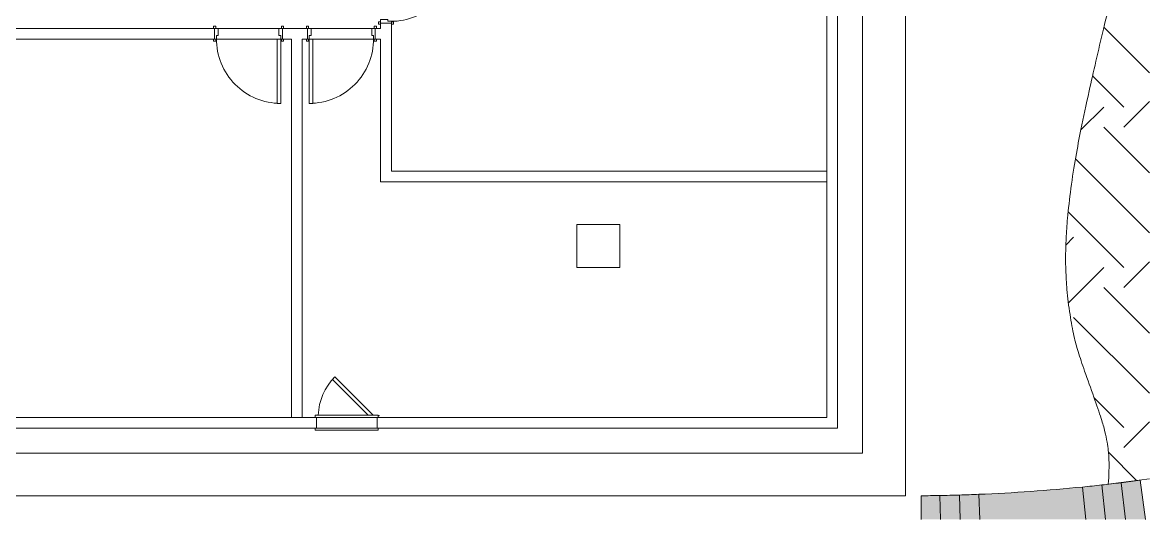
# Model space of a CAD drawing. Header units: millimetres. Extents: x -57519 to 497916, y -349472 to 446842.
# Drawn here: x 409684 to 425468, y 4326 to 11290 of the extents above; entities that cross this region are included whole.
import ezdxf

# ---------------------------------------------------------------- set-up
doc = ezdxf.new("R2010")
doc.units = ezdxf.units.MM
for name, color, linetype, lineweight in [('A-DOOR', 31, 'Continuous', 5), ('A-DOOR-FRAM', 31, 'Continuous', 5), ('A-FLOR', 192, 'Continuous', 5), ('A-FLOR-PATT', 8, 'Continuous', 5), ('A-WALL', 113, 'Continuous', 20), ('S-COLS', 52, 'Continuous', 20)]:
    doc.layers.add(name, color=color, linetype=linetype, lineweight=lineweight)

# ---------------------------------------------------------------- blocks, each defined once
blk = doc.blocks.new('DLN-Single Door__X01_ - _M02a_ 900 x 2450 _WH_-V589-G_F SINGLE OCCUPANCY DIAGRAM')
at = {"layer": 'A-DOOR', "color": 253}
for p, q in [((-450, 975), (-400, 975)), ((-450, 75), (-450, 975)), ((-400, 975), (-400, 75)), ((-490, 105), (-460, 105)), ((-490, 75), (-490, 105)), ((-475, 75), (-490, 75)), ((-460, 75), (-475, 75)), ((-460, 105), (-460, 75)), ((-400, 75), (-450, 75)), ((460, 75), (460, 105)), ((460, 105), (490, 105)), ((475, 75), (460, 75)), ((490, 75), (475, 75)), ((490, 105), (490, 75)), ((-490, -75), (-475, -75)), ((-490, -105), (-490, -75)), ((-460, -105), (-490, -105)), ((-475, -75), (-460, -75)), ((-460, -75), (-460, -105)), ((460, -105), (460, -75)), ((460, -75), (475, -75)), ((490, -105), (460, -105)), ((475, -75), (490, -75)), ((490, -75), (490, -105))]:
    blk.add_line(p, q, dxfattribs=at)
blk.add_arc((-450, 75), 900, 359.5, 90, dxfattribs=at)
at = {"layer": 'A-DOOR-FRAM', "color": 253}
for p, q in [((-475, 75), (-450, 75)), ((-475, -75), (-475, 75)), ((-450, 75), (-450, 25)), ((-450, 25), (-425, 25)), ((-425, 25), (-425, -75)), ((425, 25), (450, 25)), ((425, -75), (425, 25)), ((450, 75), (475, 75)), ((450, 25), (450, 75)), ((475, 75), (475, -75)), ((-425, -75), (-475, -75)), ((475, -75), (425, -75))]:
    blk.add_line(p, q, dxfattribs=at)
blk = doc.blocks.new('DLN-Access Panel__AP01_ - _AP10_ 800 x 800 _WH_-16315458-G_F SINGLE OCCUPANCY DIAGRAM')
at = {"layer": 'A-DOOR', "color": 253}
for p, q in [((-440, 105), (440, 105)), ((-440, 75), (-440, 105)), ((440, 75), (-440, 75)), ((440, 105), (440, 75)), ((-440, -95), (-453, -95)), ((-453, -95), (-453, -100)), ((-453, -100), (-440, -100)), ((-440, -75), (440, -75)), ((-440, -105), (-440, -75)), ((440, -105), (-440, -105)), ((-370, -105), (166, -641)), ((201, -605), (-299, -105)), ((440, -75), (440, -105)), ((166, -641), (201, -605))]:
    blk.add_line(p, q, dxfattribs=at)
blk.add_arc((-400, -75), 800, 315, 357.8232, dxfattribs=at)
at = {"layer": 'A-DOOR-FRAM', "color": 253}
for p, q in [((-425, 75), (-425, -75)), ((425, 75), (425, -75))]:
    blk.add_line(p, q, dxfattribs=at)
blk = doc.blocks.new('DLN-Single Door__X01_ - _M02_ 900 x 2450 _WH_-V590-G_F SINGLE OCCUPANCY DIAGRAM')
at = {"layer": 'A-DOOR', "color": 253}
for p, q in [((-460, 105), (-490, 105)), ((-490, 105), (-490, 75)), ((-490, 75), (-475, 75)), ((-475, 75), (-460, 75)), ((-460, 75), (-460, 105)), ((490, 105), (460, 105)), ((460, 105), (460, 75)), ((460, 75), (475, 75)), ((475, 75), (490, 75)), ((490, 75), (490, 105)), ((-475, -75), (-490, -75)), ((-490, -75), (-490, -105)), ((-490, -105), (-460, -105)), ((-460, -75), (-475, -75)), ((-460, -105), (-460, -75)), ((-400, -75), (-450, -75)), ((-450, -75), (-450, -975)), ((-400, -975), (-400, -75)), ((475, -75), (460, -75)), ((460, -75), (460, -105)), ((460, -105), (490, -105)), ((490, -75), (475, -75)), ((490, -105), (490, -75)), ((-450, -975), (-400, -975))]:
    blk.add_line(p, q, dxfattribs=at)
blk.add_arc((-450, -75), 900, 270, 0.5, dxfattribs=at)
at = {"layer": 'A-DOOR-FRAM', "color": 253}
for p, q in [((-425, 75), (-475, 75)), ((-475, 75), (-475, -75)), ((-425, -25), (-425, 75)), ((425, 75), (425, -25)), ((475, 75), (425, 75)), ((475, -75), (475, 75)), ((-475, -75), (-450, -75)), ((-450, -75), (-450, -25)), ((-450, -25), (-425, -25)), ((425, -25), (450, -25)), ((450, -25), (450, -75)), ((450, -75), (475, -75))]:
    blk.add_line(p, q, dxfattribs=at)

msp = doc.modelspace()

# ---------------------------------------------------------------- hatches: boundary and pattern name
at = {"layer": 'A-FLOR-PATT'}
h = msp.add_hatch(dxfattribs=at)
h.set_pattern_fill('FP_830', color=253, style=0, pattern_type=2)
h.set_pattern_definition([(45, (329410.6, 0), (2e-13, 2245.064), [1587.5, -1587.5]), (45, (328989.6, 421), (2e-13, 2245.064), [1587.5, -1587.5]), (45, (328568.7, 841.9), (2e-13, 2245.064), [1587.5, -1587.5]), (135, (328568.7, 1122.6), (-2245.064, 2e-13), [1587.5, -1587.5]), (135, (328989.6, 1543.5), (-2245.064, 2e-13), [1587.5, -1587.5]), (135, (329410.6, 1964.4), (-2245.064, 2e-13), [1587.5, -1587.5])])
h.paths.add_polyline_path([(424890.9, 4819.9), (425467.9, 4896.3), (425467.1, 13636.9), (425236.6, 12815.1), (425041, 12075.9), (424850, 11307.7), (424659.2, 10490.6), (424522.3, 9858), (424434.5, 9399.4), (424378.2, 9041.9), (424334.1, 8687.1), (424307.3, 8385.3), (424294.9, 8093.9), (424295, 7863.5), (424308, 7606.2), (424331.1, 7371.1), (424367, 7126.7), (424414.9, 6878.1), (424453.2, 6732.1), (424539.1, 6464.7), (424676.6, 6076.6), (424799.5, 5716.8), (424843, 5559.9), (424876.2, 5397.3), (424895.6, 5247.4), (424901.5, 5111.3), (424898.5, 4950.2), (424895.5, 4890.6)], flags=0)
for points in [[(423652.9, 4326.3), (424575.1, 4326.3), (424529.7, 4781.1), (424046.2, 4737.5), (423528.1, 4701.7), (423077.2, 4678.7), (423091.7, 4326.3), (423528.1, 4326.3)], [(424575.1, 4326.3), (424853.6, 4326.3), (424800, 4809.6), (424529.7, 4781.1)], [(424965.4, 4326.3), (425132.8, 4326.3), (425070, 4841.1), (424800, 4809.6), (424853.6, 4326.3)], [(425251.7, 4326.3), (425412.7, 4326.3), (425339.6, 4875.5), (425070, 4841.1), (425132.8, 4326.3)], [(422540.3, 4326.3), (422533.8, 4662.2), (422268.4, 4658.4), (422268.4, 4326.3), (422415.6, 4326.3)], [(422562.9, 4326.3), (422815.9, 4326.3), (422805.5, 4668.9), (422533.8, 4662.2), (422540.3, 4326.3)], [(422815.9, 4326.3), (423091.7, 4326.3), (423077.2, 4678.7), (422805.5, 4668.9)]]:
    msp.add_hatch(color=256, dxfattribs=at).paths.add_polyline_path(points, flags=0)

# ---------------------------------------------------------------- linework, layer by layer
at = {"layer": 'A-FLOR'}
for p, q in [((408399.8, 11207.5), (412359.8, 11207.5)), ((412424.8, 11207.5), (413274.8, 11207.5)), ((413724.8, 11207.5), (414574.8, 11207.5)), ((414639.8, 11207.5), (414699.8, 11207.5)), ((414699.8, 11207.5), (414699.8, 11267.5)), ((414849.8, 11267.5), (414849.8, 9207.5)), ((412359.8, 11057.5), (408399.8, 11057.5)), ((413309.8, 11057.5), (412389.8, 11057.5)), ((413449.8, 11057.5), (413339.8, 11057.5)), ((413659.8, 11057.5), (413599.8, 11057.5)), ((414599.8, 11057.5), (413689.8, 11057.5)), ((414699.8, 11057.5), (414639.8, 11057.5)), ((420949.8, 5757.5), (420949.8, 9057.5)), ((413599.8, 5757.5), (413824.8, 5757.5))]:
    msp.add_line(p, q, dxfattribs=at)
at = {"layer": 'A-FLOR', "color": 253}
msp.add_line((424890.9, 4819.9), (425467.9, 4896.3), dxfattribs=at)
at = {"layer": 'A-FLOR', "lineweight": 13}
for p, q in [((424529.7, 4781.1), (424575.1, 4326.3)), ((424800, 4809.6), (424853.6, 4326.3)), ((424800, 4809.6), (424853.6, 4326.3)), ((425070, 4841.1), (425132.8, 4326.3)), ((425070, 4841.1), (425132.8, 4326.3)), ((425339.6, 4875.5), (425412.7, 4326.3)), ((422268.4, 4658.4), (422268.4, 4326.3)), ((422533.8, 4662.2), (422540.3, 4326.3)), ((422533.8, 4662.2), (422540.3, 4326.3)), ((422805.5, 4668.9), (422815.9, 4326.3)), ((423077.2, 4678.7), (423091.7, 4326.3)), ((423077.2, 4678.7), (423091.7, 4326.3))]:
    msp.add_line(p, q, dxfattribs=at)
for start, end in [(272.36165, 275.70851), (275.70851, 276.33321), (276.33321, 276.95791), (276.95791, 277.58261), (270.50222, 271.11225), (271.11225, 271.73695), (271.73695, 272.36165)]:
    msp.add_arc((422049.8, 29588.3), 24930.8, start, end, dxfattribs=at)
at = {"layer": 'A-FLOR', "color": 253}
msp.add_open_spline([(424890.9, 4819.9), (424900.5, 4956.9), (424902.9, 5099.6), (424899, 5210.8), (424891.7, 5294.1), (424874.3, 5418.1), (424838.4, 5586.9), (424796, 5734.5), (424681.2, 6067.8), (424564.9, 6382.3), (424460.8, 6702.4), (424412.8, 6869.8), (424349, 7216.5), (424310.4, 7530.5), (424294.9, 7826), (424291.6, 8013.1), (424301.6, 8300.7), (424315.8, 8535.9), (424369.9, 9004.9), (424434.7, 9414.7), (424518.7, 9847.3), (424622.5, 10336.2), (424835.6, 11259.7), (425057.1, 12149), (425264, 12921.6), (425400.3, 13404.9), (425467.9, 13639.9)], degree=3, knots=[-129.0077423, -129.0077423, -129.0077423, -129.0077423, -128.5799775, -128.2110195, -127.861138, -127.4442102, -126.9508173, -126.2089596, -125.289285, -124.1695397, -123.2448038, -122.3012535, -121.3797012, -120.3250828, -119.4512491, -118.6087429, -117.8321531, -116.7439619, -115.5168852, -114.0655926, -112.5841572, -110.5201242, -107.9361103, -104.9840031, -102.1929498, -99.6983792, -99.6983792, -99.6983792, -99.6983792], dxfattribs=at)
at = {"layer": 'A-WALL', "lineweight": 18}
for p, q in [((421449.8, 5257.5), (421449.8, 31607.5)), ((422049.8, 31007.5), (422049.8, 4657.5)), ((408699.8, 5257.5), (421449.8, 5257.5)), ((422049.8, 4657.5), (409299.8, 4657.5))]:
    msp.add_line(p, q, dxfattribs=at)
at = {"layer": 'A-WALL', "color": 253, "lineweight": 5}
for p, q in [((421099.8, 14482.5), (421099.8, 5607.5)), ((420949.8, 12957.5), (420949.8, 9057.5)), ((412359.8, 11207.5), (412374.8, 11207.5)), ((412374.8, 11207.5), (412374.8, 11057.5)), ((413674.8, 11207.5), (413324.8, 11207.5)), ((413324.8, 11207.5), (413324.8, 11057.5)), ((413674.8, 11207.5), (413674.8, 11057.5)), ((414639.8, 11207.5), (414624.8, 11207.5)), ((414624.8, 11207.5), (414624.8, 11057.5)), ((414849.8, 11282.5), (414699.8, 11282.5)), ((414699.8, 11267.5), (414699.8, 11282.5)), ((414849.8, 11267.5), (414849.8, 11282.5)), ((412374.8, 11057.5), (412359.8, 11057.5)), ((413324.8, 11057.5), (413339.8, 11057.5)), ((413449.8, 5757.5), (413449.8, 11057.5)), ((413599.8, 11057.5), (413599.8, 5757.5)), ((413659.8, 11057.5), (413674.8, 11057.5)), ((414624.8, 11057.5), (414639.8, 11057.5)), ((414699.8, 9057.5), (414699.8, 11057.5)), ((414849.8, 9207.5), (420949.8, 9207.5)), ((420949.8, 9057.5), (414699.8, 9057.5)), ((413599.8, 5757.5), (408349.8, 5757.5)), ((414649.8, 5757.5), (414649.8, 5607.5)), ((420949.8, 5757.5), (414664.8, 5757.5)), ((408349.8, 5607.5), (413784.8, 5607.5)), ((421099.8, 5607.5), (414664.8, 5607.5))]:
    msp.add_line(p, q, dxfattribs=at)
at = {"layer": 'S-COLS', "color": 53}
for p, q in [((418049.8, 8457.5), (417449.8, 8457.5)), ((417449.8, 8457.5), (417449.8, 7857.5)), ((418049.8, 7857.5), (418049.8, 8457.5)), ((418049.8, 7857.5), (417449.8, 7857.5))]:
    msp.add_line(p, q, dxfattribs=at)

# ---------------------------------------------------------------- block references
at = {"layer": 'A-DOOR', "color": 253}
for name, p, rotation in [('DLN-Single Door__X01_ - _M02a_ 900 x 2450 _WH_-V589-G_F SINGLE OCCUPANCY DIAGRAM', (414774.8, 11757.5), 270), ('DLN-Single Door__X01_ - _M02a_ 900 x 2450 _WH_-V589-G_F SINGLE OCCUPANCY DIAGRAM', (412849.8, 11132.5), 180), ('DLN-Access Panel__AP01_ - _AP10_ 800 x 800 _WH_-16315458-G_F SINGLE OCCUPANCY DIAGRAM', (414224.8, 5682.5), 180)]:
    msp.add_blockref(name, p, dxfattribs=dict(at, rotation=rotation))
msp.add_blockref('DLN-Single Door__X01_ - _M02_ 900 x 2450 _WH_-V590-G_F SINGLE OCCUPANCY DIAGRAM', (414149.8, 11132.5), dxfattribs=at)

doc.saveas('drawing.dxf')
